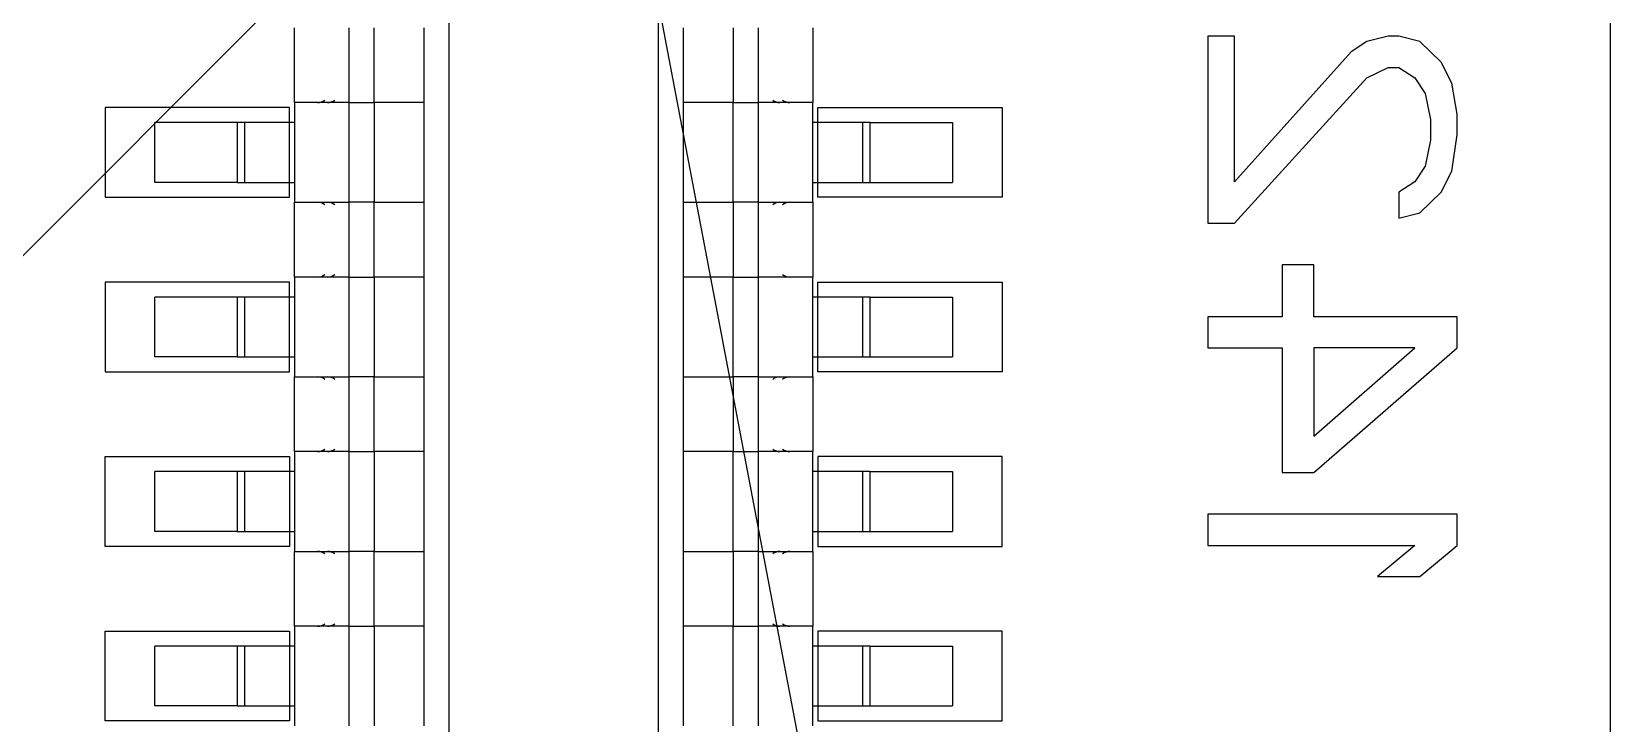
# Model space of a CAD drawing. Header units: millimetres. Extents: x 121 to 715, y 164 to 739.
# Drawn here: x 225.4 to 241.23, y 368.25 to 375.18 of the extents above; entities that cross this region are included whole.
import ezdxf

# ---------------------------------------------------------------- set-up
doc = ezdxf.new("R2010")
doc.units = ezdxf.units.MM
doc.layers.add('NW0323', color=7, linetype='Continuous')

# ---------------------------------------------------------------- blocks, each defined once
blk = doc.blocks.new('NW0323-A')
at = {"layer": 'NW0323', "color": 7}
for p, q in [((1988.4305, 2848.1383), (1988.4305, 2859.7383)), ((1986.1005, 2858.6533), (1986.1005, 2849.2233)), ((1986.5205, 2849.2233), (1986.5205, 2858.6533)), ((1985.5105, 2858.1383), (1987.1105, 2849.7383)), ((1985.7905, 2852.6383), (1985.7905, 2852.7883)), ((1985.9005, 2852.6383), (1985.9005, 2852.7883)), ((1985.9505, 2852.6383), (1985.9505, 2852.7883)), ((1986.0505, 2852.6383), (1986.0505, 2852.7883)), ((1986.5705, 2852.7883), (1986.5705, 2852.6383)), ((1986.6705, 2852.7883), (1986.6705, 2852.6383)), ((1986.7205, 2852.7883), (1986.7205, 2852.6383)), ((1986.8305, 2852.7883), (1986.8305, 2852.6383)), ((1985.7905, 2852.6383), (1985.7905, 2852.4383)), ((1985.9005, 2852.6383), (1985.7905, 2852.6383)), ((1985.9005, 2852.4383), (1985.9005, 2852.6383)), ((1985.9005, 2852.6383), (1985.9505, 2852.6383)), ((1986.0505, 2852.6383), (1985.9505, 2852.6383)), ((1985.9505, 2852.6383), (1985.9505, 2852.4383)), ((1986.0505, 2852.4383), (1986.0505, 2852.6383)), ((1986.5705, 2852.6383), (1986.5705, 2852.4383)), ((1986.6705, 2852.6383), (1986.5705, 2852.6383)), ((1986.6705, 2852.4383), (1986.6705, 2852.6383)), ((1986.6705, 2852.6383), (1986.7205, 2852.6383)), ((1986.7205, 2852.6383), (1986.7205, 2852.4383)), ((1986.8305, 2852.6383), (1986.7205, 2852.6383)), ((1986.8305, 2852.4383), (1986.8305, 2852.6383)), ((1985.5105, 2852.4783), (1985.5105, 2852.5983)), ((1985.6755, 2852.5983), (1985.5105, 2852.5983)), ((1985.6755, 2852.5983), (1985.6755, 2852.4783)), ((1985.6905, 2852.5983), (1985.6755, 2852.5983)), ((1985.6905, 2852.5983), (1985.6905, 2852.4783)), ((1985.7905, 2852.5983), (1985.6905, 2852.5983)), ((1986.9305, 2852.5983), (1986.8305, 2852.5983)), ((1986.9305, 2852.4783), (1986.9305, 2852.5983)), ((1986.9455, 2852.5983), (1986.9305, 2852.5983)), ((1986.9455, 2852.4783), (1986.9455, 2852.5983)), ((1986.9455, 2852.5983), (1987.1105, 2852.5983)), ((1987.1105, 2852.5983), (1987.1105, 2852.4783)), ((1985.6755, 2852.4783), (1985.5105, 2852.4783)), ((1985.6755, 2852.4783), (1985.6905, 2852.4783)), ((1985.6905, 2852.4783), (1985.7905, 2852.4783)), ((1986.8305, 2852.4783), (1986.9305, 2852.4783)), ((1986.9305, 2852.4783), (1986.9455, 2852.4783)), ((1986.9455, 2852.4783), (1987.1105, 2852.4783)), ((1985.7905, 2852.4383), (1985.9005, 2852.4383)), ((1985.7905, 2852.2883), (1985.7905, 2852.4383)), ((1985.9505, 2852.4383), (1985.9005, 2852.4383)), ((1985.9005, 2852.2883), (1985.9005, 2852.4383)), ((1985.9505, 2852.4383), (1986.0505, 2852.4383)), ((1985.9505, 2852.2883), (1985.9505, 2852.4383)), ((1986.0505, 2852.2883), (1986.0505, 2852.4383)), ((1986.5705, 2852.4383), (1986.6705, 2852.4383)), ((1986.5705, 2852.4383), (1986.5705, 2852.2883)), ((1986.7205, 2852.4383), (1986.6705, 2852.4383)), ((1986.6705, 2852.4383), (1986.6705, 2852.2883)), ((1986.7205, 2852.4383), (1986.8305, 2852.4383)), ((1986.7205, 2852.4383), (1986.7205, 2852.2883)), ((1986.8305, 2852.4383), (1986.8305, 2852.2883)), ((1985.7905, 2852.2883), (1985.7905, 2852.0883)), ((1985.9005, 2852.2883), (1985.7905, 2852.2883)), ((1985.9005, 2852.0883), (1985.9005, 2852.2883)), ((1985.9005, 2852.2883), (1985.9505, 2852.2883)), ((1986.0505, 2852.2883), (1985.9505, 2852.2883)), ((1985.9505, 2852.2883), (1985.9505, 2852.0883)), ((1986.0505, 2852.0883), (1986.0505, 2852.2883)), ((1986.5705, 2852.2883), (1986.5705, 2852.0883)), ((1986.6705, 2852.2883), (1986.5705, 2852.2883)), ((1986.6705, 2852.0883), (1986.6705, 2852.2883)), ((1986.6705, 2852.2883), (1986.7205, 2852.2883)), ((1986.7205, 2852.2883), (1986.7205, 2852.0883)), ((1986.8305, 2852.2883), (1986.7205, 2852.2883)), ((1986.8305, 2852.0883), (1986.8305, 2852.2883)), ((1985.5105, 2852.1283), (1985.5105, 2852.2483)), ((1985.6755, 2852.2483), (1985.5105, 2852.2483)), ((1985.6755, 2852.2483), (1985.6755, 2852.1283)), ((1985.6905, 2852.2483), (1985.6755, 2852.2483)), ((1985.6905, 2852.2483), (1985.6905, 2852.1283)), ((1985.7905, 2852.2483), (1985.6905, 2852.2483)), ((1986.9305, 2852.2483), (1986.8305, 2852.2483)), ((1986.9305, 2852.1283), (1986.9305, 2852.2483)), ((1986.9455, 2852.2483), (1986.9305, 2852.2483)), ((1986.9455, 2852.1283), (1986.9455, 2852.2483)), ((1986.9455, 2852.2483), (1987.1105, 2852.2483)), ((1987.1105, 2852.2483), (1987.1105, 2852.1283)), ((1985.6755, 2852.1283), (1985.5105, 2852.1283)), ((1985.6755, 2852.1283), (1985.6905, 2852.1283)), ((1985.6905, 2852.1283), (1985.7905, 2852.1283)), ((1986.8305, 2852.1283), (1986.9305, 2852.1283)), ((1986.9305, 2852.1283), (1986.9455, 2852.1283)), ((1986.9455, 2852.1283), (1987.1105, 2852.1283)), ((1985.7905, 2852.0883), (1985.9005, 2852.0883)), ((1985.7905, 2851.9383), (1985.7905, 2852.0883)), ((1985.9505, 2852.0883), (1985.9005, 2852.0883)), ((1985.9005, 2851.9383), (1985.9005, 2852.0883)), ((1985.9505, 2852.0883), (1986.0505, 2852.0883)), ((1985.9505, 2851.9383), (1985.9505, 2852.0883)), ((1986.0505, 2851.9383), (1986.0505, 2852.0883)), ((1986.5705, 2852.0883), (1986.6705, 2852.0883)), ((1986.5705, 2852.0883), (1986.5705, 2851.9383)), ((1986.7205, 2852.0883), (1986.6705, 2852.0883)), ((1986.6705, 2852.0883), (1986.6705, 2851.9383)), ((1986.7205, 2852.0883), (1986.8305, 2852.0883)), ((1986.7205, 2852.0883), (1986.7205, 2851.9383)), ((1986.8305, 2852.0883), (1986.8305, 2851.9383)), ((1985.7905, 2851.9383), (1985.7905, 2851.7383)), ((1985.9005, 2851.9383), (1985.7905, 2851.9383)), ((1985.9005, 2851.7383), (1985.9005, 2851.9383)), ((1985.9005, 2851.9383), (1985.9505, 2851.9383)), ((1985.9505, 2851.9383), (1985.9505, 2851.7383)), ((1986.0505, 2851.9383), (1985.9505, 2851.9383)), ((1986.0505, 2851.7383), (1986.0505, 2851.9383)), ((1986.5705, 2851.9383), (1986.5705, 2851.7383)), ((1986.6705, 2851.9383), (1986.5705, 2851.9383)), ((1986.6705, 2851.7383), (1986.6705, 2851.9383)), ((1986.6705, 2851.9383), (1986.7205, 2851.9383)), ((1986.7205, 2851.9383), (1986.7205, 2851.7383)), ((1986.8305, 2851.9383), (1986.7205, 2851.9383)), ((1986.8305, 2851.7383), (1986.8305, 2851.9383)), ((1985.5105, 2851.7783), (1985.5105, 2851.8983)), ((1985.6755, 2851.8983), (1985.5105, 2851.8983)), ((1985.6755, 2851.8983), (1985.6755, 2851.7783)), ((1985.6905, 2851.8983), (1985.6755, 2851.8983)), ((1985.6905, 2851.8983), (1985.6905, 2851.7783)), ((1985.7905, 2851.8983), (1985.6905, 2851.8983)), ((1986.9305, 2851.8983), (1986.8305, 2851.8983)), ((1986.9305, 2851.7783), (1986.9305, 2851.8983)), ((1986.9455, 2851.8983), (1986.9305, 2851.8983)), ((1986.9455, 2851.7783), (1986.9455, 2851.8983)), ((1986.9455, 2851.8983), (1987.1105, 2851.8983)), ((1987.1105, 2851.8983), (1987.1105, 2851.7783)), ((1985.6755, 2851.7783), (1985.5105, 2851.7783)), ((1985.6755, 2851.7783), (1985.6905, 2851.7783)), ((1985.6905, 2851.7783), (1985.7905, 2851.7783)), ((1986.8305, 2851.7783), (1986.9305, 2851.7783)), ((1986.9305, 2851.7783), (1986.9455, 2851.7783)), ((1986.9455, 2851.7783), (1987.1105, 2851.7783)), ((1985.7905, 2851.7383), (1985.9005, 2851.7383)), ((1985.7905, 2851.5883), (1985.7905, 2851.7383)), ((1985.9505, 2851.7383), (1985.9005, 2851.7383)), ((1985.9005, 2851.5883), (1985.9005, 2851.7383)), ((1985.9505, 2851.7383), (1986.0505, 2851.7383)), ((1985.9505, 2851.5883), (1985.9505, 2851.7383)), ((1986.0505, 2851.5883), (1986.0505, 2851.7383)), ((1986.5705, 2851.7383), (1986.6705, 2851.7383)), ((1986.5705, 2851.7383), (1986.5705, 2851.5883)), ((1986.7205, 2851.7383), (1986.6705, 2851.7383)), ((1986.6705, 2851.7383), (1986.6705, 2851.5883)), ((1986.7205, 2851.7383), (1986.8305, 2851.7383)), ((1986.7205, 2851.7383), (1986.7205, 2851.5883)), ((1986.8305, 2851.7383), (1986.8305, 2851.5883)), ((1985.7905, 2851.5883), (1985.7905, 2851.3883)), ((1985.9005, 2851.5883), (1985.7905, 2851.5883)), ((1985.9005, 2851.3883), (1985.9005, 2851.5883)), ((1985.9005, 2851.5883), (1985.9505, 2851.5883)), ((1985.9505, 2851.5883), (1985.9505, 2851.3883)), ((1986.0505, 2851.5883), (1985.9505, 2851.5883)), ((1986.0505, 2851.3883), (1986.0505, 2851.5883)), ((1986.5705, 2851.5883), (1986.5705, 2851.3883)), ((1986.6705, 2851.5883), (1986.5705, 2851.5883)), ((1986.6705, 2851.3883), (1986.6705, 2851.5883)), ((1986.6705, 2851.5883), (1986.7205, 2851.5883)), ((1986.7205, 2851.5883), (1986.7205, 2851.3883)), ((1986.8305, 2851.5883), (1986.7205, 2851.5883)), ((1986.8305, 2851.3883), (1986.8305, 2851.5883)), ((1985.5105, 2851.4283), (1985.5105, 2851.5483)), ((1985.6755, 2851.5483), (1985.5105, 2851.5483)), ((1985.6755, 2851.5483), (1985.6755, 2851.4283)), ((1985.6905, 2851.5483), (1985.6755, 2851.5483)), ((1985.6905, 2851.5483), (1985.6905, 2851.4283)), ((1985.7905, 2851.5483), (1985.6905, 2851.5483)), ((1986.9305, 2851.5483), (1986.8305, 2851.5483)), ((1986.9305, 2851.4283), (1986.9305, 2851.5483)), ((1986.9455, 2851.5483), (1986.9305, 2851.5483)), ((1986.9455, 2851.4283), (1986.9455, 2851.5483)), ((1986.9455, 2851.5483), (1987.1105, 2851.5483)), ((1987.1105, 2851.5483), (1987.1105, 2851.4283)), ((1985.6755, 2851.4283), (1985.5105, 2851.4283)), ((1985.6755, 2851.4283), (1985.6905, 2851.4283)), ((1985.6905, 2851.4283), (1985.7905, 2851.4283)), ((1986.8305, 2851.4283), (1986.9305, 2851.4283)), ((1986.9305, 2851.4283), (1986.9455, 2851.4283)), ((1986.9455, 2851.4283), (1987.1105, 2851.4283))]:
    blk.add_line(p, q, dxfattribs=at)
at = {"layer": 'NW0323', "color": 2}
for p, q in [((1984.3305, 2851.4163), (1988.4305, 2855.5163)), ((1987.623, 2852.7712), (1987.623, 2852.3962)), ((1987.6762, 2852.7712), (1987.623, 2852.7712)), ((1987.6762, 2852.4796), (1987.6762, 2852.7712)), ((1987.9421, 2852.7608), (1987.9102, 2852.74)), ((1987.9847, 2852.7712), (1987.9421, 2852.7608)), ((1988.0059, 2852.7712), (1987.9847, 2852.7712)), ((1988.0485, 2852.7608), (1988.0059, 2852.7712)), ((1988.0911, 2852.7191), (1988.0485, 2852.7608)), ((1987.9102, 2852.74), (1987.6762, 2852.4796)), ((1987.9421, 2852.6879), (1987.9847, 2852.7087)), ((1987.9847, 2852.7087), (1988.0059, 2852.7087)), ((1988.0059, 2852.7087), (1988.0379, 2852.6879)), ((1988.1123, 2852.6775), (1988.0911, 2852.7191)), ((1987.6762, 2852.3962), (1987.9421, 2852.6879)), ((1988.0379, 2852.6879), (1988.0591, 2852.6566)), ((1988.123, 2852.615), (1988.1123, 2852.6775)), ((1985.4105, 2852.6283), (1985.4105, 2852.4483)), ((1985.7805, 2852.6283), (1985.4105, 2852.6283)), ((1985.7805, 2852.4483), (1985.7805, 2852.6283)), ((1986.8405, 2852.4483), (1986.8405, 2852.6283)), ((1986.8405, 2852.6283), (1987.2105, 2852.6283)), ((1987.2105, 2852.6283), (1987.2105, 2852.4483)), ((1988.0591, 2852.6566), (1988.0698, 2852.6046)), ((1988.0698, 2852.6046), (1988.0698, 2852.5629)), ((1988.123, 2852.5733), (1988.123, 2852.615)), ((1988.1123, 2852.5004), (1988.123, 2852.5733)), ((1988.0698, 2852.5629), (1988.0591, 2852.5108)), ((1988.0591, 2852.5108), (1988.0379, 2852.4796)), ((1988.0911, 2852.4587), (1988.1123, 2852.5004)), ((1988.0379, 2852.4796), (1988.0059, 2852.4587)), ((1985.4105, 2852.4483), (1985.7805, 2852.4483)), ((1987.2105, 2852.4483), (1986.8405, 2852.4483)), ((1988.0059, 2852.4587), (1988.0059, 2852.4066)), ((1988.0485, 2852.4171), (1988.0911, 2852.4587)), ((1988.0059, 2852.4066), (1988.0485, 2852.4171)), ((1987.623, 2852.3962), (1987.6762, 2852.3962)), ((1987.7719, 2852.3129), (1987.7719, 2852.2087)), ((1987.8357, 2852.3129), (1987.7719, 2852.3129)), ((1987.8357, 2852.2087), (1987.8357, 2852.3129)), ((1985.4105, 2852.2783), (1985.4105, 2852.0983)), ((1985.7805, 2852.2783), (1985.4105, 2852.2783)), ((1985.7805, 2852.0983), (1985.7805, 2852.2783)), ((1986.8405, 2852.0983), (1986.8405, 2852.2783)), ((1986.8405, 2852.2783), (1987.2105, 2852.2783)), ((1987.2105, 2852.2783), (1987.2105, 2852.0983)), ((1987.623, 2852.2087), (1987.623, 2852.1462)), ((1987.7719, 2852.2087), (1987.623, 2852.2087)), ((1988.123, 2852.2087), (1987.8357, 2852.2087)), ((1988.123, 2852.1462), (1988.123, 2852.2087)), ((1987.623, 2852.1462), (1987.7719, 2852.1462)), ((1987.7719, 2852.1462), (1987.7719, 2851.8962)), ((1987.8357, 2852.1462), (1987.8357, 2851.9691)), ((1987.8357, 2851.8962), (1988.123, 2852.1462)), ((1987.8357, 2851.9691), (1988.0379, 2852.1462)), ((1988.0379, 2852.1462), (1987.8357, 2852.1462)), ((1985.4105, 2852.0983), (1985.7805, 2852.0983)), ((1987.2105, 2852.0983), (1986.8405, 2852.0983)), ((1985.4105, 2851.7483), (1985.4105, 2851.9283)), ((1985.4105, 2851.9283), (1985.7805, 2851.9283)), ((1985.7805, 2851.9283), (1985.7805, 2851.7483)), ((1986.8405, 2851.9283), (1986.8405, 2851.7483)), ((1987.2105, 2851.9283), (1986.8405, 2851.9283)), ((1987.2105, 2851.7483), (1987.2105, 2851.9283)), ((1987.7719, 2851.8962), (1987.8357, 2851.8962)), ((1987.623, 2851.8129), (1987.623, 2851.7504)), ((1988.123, 2851.8129), (1987.623, 2851.8129)), ((1988.123, 2851.7504), (1988.123, 2851.8129)), ((1985.7805, 2851.7483), (1985.4105, 2851.7483)), ((1986.8405, 2851.7483), (1987.2105, 2851.7483)), ((1987.623, 2851.7504), (1988.0379, 2851.7504)), ((1988.0379, 2851.7504), (1987.9634, 2851.6879)), ((1988.0485, 2851.6879), (1988.123, 2851.7504)), ((1987.9634, 2851.6879), (1988.0485, 2851.6879)), ((1985.4105, 2851.3983), (1985.4105, 2851.5783)), ((1985.4105, 2851.5783), (1985.7805, 2851.5783)), ((1985.7805, 2851.5783), (1985.7805, 2851.3983)), ((1986.8405, 2851.5783), (1986.8405, 2851.3983)), ((1987.2105, 2851.5783), (1986.8405, 2851.5783)), ((1987.2105, 2851.3983), (1987.2105, 2851.5783)), ((1985.7805, 2851.3983), (1985.4105, 2851.3983)), ((1986.8405, 2851.3983), (1987.2105, 2851.3983))]:
    blk.add_line(p, q, dxfattribs=at)
at = {"layer": 'NW0323', "color": 7}
for centre, start, end in [((1985.8366, 2852.6619), 270.4029, 308.2482), ((1985.8566, 2852.6619), 270.4028, 308.2483), ((1986.7645, 2852.6619), 231.7517, 269.5972), ((1986.7845, 2852.6619), 231.7518, 269.5971), ((1985.8366, 2852.4147), 51.7506, 89.5983), ((1985.8566, 2852.4147), 51.7504, 89.5984), ((1986.7645, 2852.4147), 90.4016, 128.2496), ((1986.7845, 2852.4147), 90.4017, 128.2494), ((1985.8366, 2852.3119), 270.4017, 308.2494), ((1985.8566, 2852.3119), 270.4016, 308.2496), ((1986.7845, 2852.3119), 231.7506, 269.5983), ((1985.8366, 2852.0647), 51.7518, 89.5971), ((1985.8566, 2852.0647), 51.7517, 89.5972), ((1986.7645, 2852.0647), 90.4028, 128.2483), ((1986.7845, 2852.0647), 90.4029, 128.2482), ((1985.8366, 2851.9619), 270.4026, 308.2501), ((1985.8566, 2851.9619), 270.4025, 308.2503), ((1986.7645, 2851.9619), 231.7497, 269.5975), ((1986.7845, 2851.9619), 231.7499, 269.5974), ((1985.8366, 2851.7147), 51.7525, 89.5964), ((1985.8566, 2851.7147), 51.7523, 89.5965), ((1986.7645, 2851.7147), 90.4035, 128.2477), ((1986.7845, 2851.7147), 90.4036, 128.2475), ((1985.8366, 2851.6119), 270.4036, 308.2475), ((1985.8566, 2851.6119), 270.4035, 308.2477), ((1986.7645, 2851.6119), 231.7523, 269.5965), ((1986.7845, 2851.6119), 231.7525, 269.5964)]:
    blk.add_arc(centre, 0.0236, start, end, dxfattribs=at)
for points in [[(1985.9005, 2852.6383), (1985.8861, 2852.6383), (1985.8573, 2852.6383), (1985.8209, 2852.6383), (1985.7955, 2852.6383), (1985.7922, 2852.6383), (1985.7905, 2852.6383)], [(1986.0505, 2852.6383), (1986.049, 2852.6383), (1986.046, 2852.6383), (1986.0229, 2852.6383), (1985.9898, 2852.6383), (1985.9636, 2852.6383), (1985.9505, 2852.6383)], [(1986.6705, 2852.6383), (1986.6574, 2852.6383), (1986.6312, 2852.6383), (1986.5981, 2852.6383), (1986.575, 2852.6383), (1986.572, 2852.6383), (1986.5705, 2852.6383)], [(1986.8305, 2852.6383), (1986.8289, 2852.6383), (1986.8256, 2852.6383), (1986.8001, 2852.6383), (1986.7638, 2852.6383), (1986.7349, 2852.6383), (1986.7205, 2852.6383)], [(1985.7905, 2852.4383), (1985.7922, 2852.4383), (1985.7955, 2852.4383), (1985.8209, 2852.4383), (1985.8573, 2852.4383), (1985.8861, 2852.4383), (1985.9005, 2852.4383)], [(1985.9505, 2852.4383), (1985.9636, 2852.4383), (1985.9898, 2852.4383), (1986.0229, 2852.4383), (1986.046, 2852.4383), (1986.049, 2852.4383), (1986.0505, 2852.4383)], [(1986.5705, 2852.4383), (1986.572, 2852.4383), (1986.575, 2852.4383), (1986.5981, 2852.4383), (1986.6312, 2852.4383), (1986.6574, 2852.4383), (1986.6705, 2852.4383)], [(1986.7205, 2852.4383), (1986.7349, 2852.4383), (1986.7638, 2852.4383), (1986.8001, 2852.4383), (1986.8256, 2852.4383), (1986.8289, 2852.4383), (1986.8305, 2852.4383)], [(1985.9005, 2852.2883), (1985.8861, 2852.2883), (1985.8573, 2852.2883), (1985.8209, 2852.2883), (1985.7955, 2852.2883), (1985.7922, 2852.2883), (1985.7905, 2852.2883)], [(1986.0505, 2852.2883), (1986.049, 2852.2883), (1986.046, 2852.2883), (1986.0229, 2852.2883), (1985.9898, 2852.2883), (1985.9636, 2852.2883), (1985.9505, 2852.2883)], [(1986.6705, 2852.2883), (1986.6574, 2852.2883), (1986.6312, 2852.2883), (1986.5981, 2852.2883), (1986.575, 2852.2883), (1986.572, 2852.2883), (1986.5705, 2852.2883)], [(1986.8305, 2852.2883), (1986.8289, 2852.2883), (1986.8256, 2852.2883), (1986.8001, 2852.2883), (1986.7638, 2852.2883), (1986.7349, 2852.2883), (1986.7205, 2852.2883)], [(1985.7905, 2852.0883), (1985.7922, 2852.0883), (1985.7955, 2852.0883), (1985.8209, 2852.0883), (1985.8573, 2852.0883), (1985.8861, 2852.0883), (1985.9005, 2852.0883)], [(1985.9505, 2852.0883), (1985.9636, 2852.0883), (1985.9898, 2852.0883), (1986.0229, 2852.0883), (1986.046, 2852.0883), (1986.049, 2852.0883), (1986.0505, 2852.0883)], [(1986.5705, 2852.0883), (1986.572, 2852.0883), (1986.575, 2852.0883), (1986.5981, 2852.0883), (1986.6312, 2852.0883), (1986.6574, 2852.0883), (1986.6705, 2852.0883)], [(1986.7205, 2852.0883), (1986.7349, 2852.0883), (1986.7638, 2852.0883), (1986.8001, 2852.0883), (1986.8256, 2852.0883), (1986.8289, 2852.0883), (1986.8305, 2852.0883)], [(1985.9005, 2851.9383), (1985.8861, 2851.9383), (1985.8573, 2851.9383), (1985.8209, 2851.9383), (1985.7955, 2851.9383), (1985.7922, 2851.9383), (1985.7905, 2851.9383)], [(1986.0505, 2851.9383), (1986.049, 2851.9383), (1986.046, 2851.9383), (1986.0229, 2851.9383), (1985.9898, 2851.9383), (1985.9636, 2851.9383), (1985.9505, 2851.9383)], [(1986.6705, 2851.9383), (1986.6574, 2851.9383), (1986.6312, 2851.9383), (1986.5981, 2851.9383), (1986.575, 2851.9383), (1986.572, 2851.9383), (1986.5705, 2851.9383)], [(1986.8305, 2851.9383), (1986.8289, 2851.9383), (1986.8256, 2851.9383), (1986.8001, 2851.9383), (1986.7638, 2851.9383), (1986.7349, 2851.9383), (1986.7205, 2851.9383)], [(1985.7905, 2851.7383), (1985.7922, 2851.7383), (1985.7955, 2851.7383), (1985.8209, 2851.7383), (1985.8573, 2851.7383), (1985.8861, 2851.7383), (1985.9005, 2851.7383)], [(1985.9505, 2851.7383), (1985.9636, 2851.7383), (1985.9898, 2851.7383), (1986.0229, 2851.7383), (1986.046, 2851.7383), (1986.049, 2851.7383), (1986.0505, 2851.7383)], [(1986.5705, 2851.7383), (1986.572, 2851.7383), (1986.575, 2851.7383), (1986.5981, 2851.7383), (1986.6312, 2851.7383), (1986.6574, 2851.7383), (1986.6705, 2851.7383)], [(1986.7205, 2851.7383), (1986.7349, 2851.7383), (1986.7638, 2851.7383), (1986.8001, 2851.7383), (1986.8256, 2851.7383), (1986.8289, 2851.7383), (1986.8305, 2851.7383)], [(1985.9005, 2851.5883), (1985.8861, 2851.5883), (1985.8573, 2851.5883), (1985.8209, 2851.5883), (1985.7955, 2851.5883), (1985.7922, 2851.5883), (1985.7905, 2851.5883)], [(1986.0505, 2851.5883), (1986.049, 2851.5883), (1986.046, 2851.5883), (1986.0229, 2851.5883), (1985.9898, 2851.5883), (1985.9636, 2851.5883), (1985.9505, 2851.5883)], [(1986.6705, 2851.5883), (1986.6574, 2851.5883), (1986.6312, 2851.5883), (1986.5981, 2851.5883), (1986.575, 2851.5883), (1986.572, 2851.5883), (1986.5705, 2851.5883)], [(1986.8305, 2851.5883), (1986.8289, 2851.5883), (1986.8256, 2851.5883), (1986.8001, 2851.5883), (1986.7638, 2851.5883), (1986.7349, 2851.5883), (1986.7205, 2851.5883)]]:
    blk.add_open_spline(points, degree=3, knots=[0, 0, 0, 0, 0.25, 0.5, 0.75, 1, 1, 1, 1], dxfattribs=at)

msp = doc.modelspace()

# ---------------------------------------------------------------- block references
at = {"layer": 'NW0323', "xscale": 5.000000000000034, "yscale": 5.000000000000034, "zscale": 5.000000000000034}
msp.add_blockref('NW0323-A', (-9700.92, -13888.718), dxfattribs=at)

doc.saveas('drawing.dxf')
